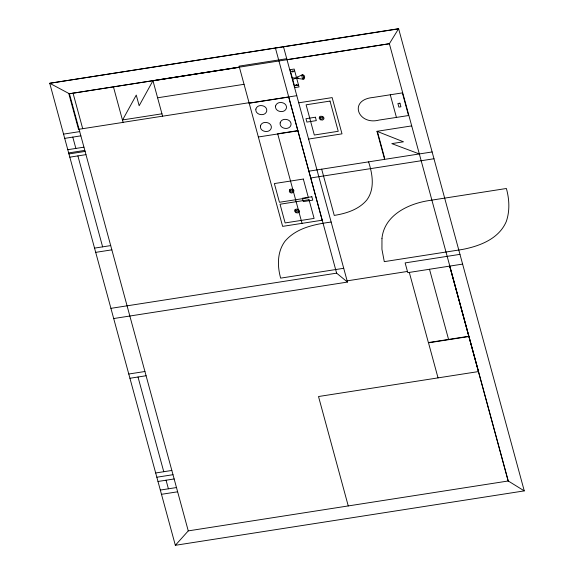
<?xml version="1.0" encoding="UTF-8"?>
<svg xmlns="http://www.w3.org/2000/svg" width="574" height="574" viewBox="0 0 574 574"><rect width="100%" height="100%" fill="white"/><g stroke="black" fill="none" stroke-linecap="round" stroke-linejoin="round"><path stroke-width="0.86" d="M122.484 120.145L136.268 95.083L139.159 105.724L152.957 80.719L162.6 116.199L249.008 102.724M398.614 28.7L389.366 43.724L508.248 480.983L524.27 490.885L398.614 28.7L49.73 83.273L175.343 545.3L524.27 490.885M175.343 545.3L188.265 530.885L508.248 480.983M398.657 28.858L49.73 83.273L69.425 93.777L239.372 67.122M286.742 58.706L239.107 66.132L282.63 226.378L322.222 220.208M287.007 59.689L389.366 43.724L68.858 93.806L78.523 129.344L123.094 122.391L113.444 86.882M152.978 80.805L239.423 67.323M290.566 71.499L294.67 70.86M157.592 97.788L244.043 84.306M292.288 77.842C296.607 78.918 299.535 75.266 303.072 74.771L304.155 75.546L304.665 76.909L304.213 78.961C300.582 79.571 296.55 77.095 292.704 79.37M294.412 85.655L298.523 85.017M294.433 85.713L298.537 85.074M122.434 119.966L161.947 113.803M123.08 122.327L162.593 116.17M249.116 103.105L296.787 95.671M249.152 103.227L288.622 97.071M63.556 134.122L79.714 131.604M64.711 138.37L80.862 135.844M298.76 102.811L332.145 97.602L342.004 133.85L308.618 139.059M67.789 149.692L83.948 147.174M68.665 152.914L84.823 150.395M68.945 153.947L85.103 151.421M69.82 157.161L85.978 154.643M297.87 130.628L277.68 133.778L302.032 223.351M258.336 136.992L297.806 130.836M396.433 117.419L408.537 115.525L402.381 92.888L372.942 97.48C348.031 99.862 358.047 125.692 379.084 120.066L396.433 117.419L390.277 94.775M384.602 159.364L376.974 131.31L411.709 125.893M308.898 171.174L432.122 151.952M310.742 177.969L433.973 158.747M94.545 248.119L110.703 245.593M95.7 252.359L111.858 249.841M331.148 222.038C314.581 224.298 296.299 227.871 284.962 241.288C277.12 251.857 277.242 265.941 280.643 278.132L343.718 268.295M110.925 308.346L336.622 273.152L347.471 282.078L113.695 318.541M459.961 254.354L405.136 262.906L407.784 272.65L462.615 264.097M347.134 280.851L407.461 271.445M128.777 374.018L144.935 371.5M129.932 378.266L146.09 375.748M155.683 472.976L171.834 470.458M156.838 477.224L172.989 474.705M157.986 481.471L174.144 478.953M160.325 490.067L176.483 487.548M161.481 494.314L177.639 491.796M419.336 153.947L391.791 143.622L403.479 141.8L376.974 131.31M508.169 480.998L468.893 336.529L428.505 342.829L438.034 377.886M429.503 269.263L448.574 339.428M377.663 132.515L384.609 158.044M409.305 272.413L428.383 342.578L468.771 336.278L449.693 266.114L478.501 371.572L318.513 396.526L348.253 505.938M368.58 161.868C372.562 174.152 375.044 188.946 366.743 200.075C358.7 209.632 346.172 213.478 334.255 215.422L321.677 169.179M297.676 77.002L298.093 78.53M296.399 77.203L294.182 69.045L290.071 69.691L294.936 87.578L299.04 86.939L296.808 78.731M283.477 46.716L347.471 282.078M275.405 47.972L336.622 273.152M288.679 96.934L322.193 220.208M73.041 93.153L82.706 128.691M69.425 93.777L188.265 530.885M72.79 137.107L75.868 148.436M77.899 155.898L102.624 246.856M138.011 377.01L163.755 471.72M166.065 480.208L168.404 488.804M381.968 238.332L381.94 249.324L384.286 261.644L462.4 249.46C479.692 246.131 498.935 238.892 506.304 221.478C509.977 210.837 509.36 199.235 506.383 188.494L428.269 200.678C407.892 203.957 384.329 215.336 381.968 238.332M255.853 109.117C254.928 115.087 265.26 116.967 266.738 111.098C267.671 105.135 257.339 103.263 255.853 109.117M260.431 125.971C259.505 131.941 269.837 133.814 271.315 127.952C272.248 121.982 261.916 120.11 260.431 125.971M275.556 106.047C274.63 112.016 284.962 113.896 286.44 108.027C287.373 102.057 277.041 100.192 275.556 106.047M280.141 122.901C279.215 128.863 289.54 130.743 291.025 124.881C291.951 118.911 281.619 117.031 280.141 122.901M296.607 84.428C297.088 86.301 294.986 84.098 296.607 84.428M292.654 71.176C291.857 72.532 294.024 72.102 292.654 71.176M303.84 77.282C302.928 84.464 299.951 68.973 303.84 77.282M290.43 190.346L290.2 191.013L290.867 191.953L292.769 191.651L293.005 190.991L292.338 190.051L290.43 190.346M319.553 116.996L319.151 118.158L320.314 119.801L322.559 120.052L323.65 119.277L324.052 118.122L322.889 116.472L320.651 116.221L319.553 116.996M320.436 117.483L320.206 118.151L320.866 119.083L322.775 118.789L323.004 118.129L322.337 117.189L320.436 117.483M289.554 189.858L289.339 191.716L290.315 192.663L291.721 193.051L293.651 192.139L293.866 190.281L292.884 189.341L290.645 189.083L289.554 189.858M294.993 209.869L294.591 211.031L295.754 212.674L297.999 212.932L299.09 212.158L299.492 210.995L298.329 209.352L296.091 209.094L294.993 209.869M295.868 210.364L295.754 211.419L296.306 211.964L298.215 211.662L298.337 210.601L297.777 210.062L295.868 210.364M330.021 101.081L306.107 104.812L314.322 135.019L338.237 131.295L330.021 101.081M399.942 103.191L397.897 103.507L398.88 107.108L400.917 106.793L399.942 103.191M315.399 117.218L305.978 118.689L306.896 122.083L316.324 120.619L315.399 117.218M303.33 179.052L274.365 183.565L279.445 202.27L308.41 197.75L303.33 179.052M311.847 196.753L302.419 198.224L303.345 201.618L312.765 200.147L311.847 196.753M309.013 199.709L280.04 204.222L285.127 222.927L314.1 218.407L309.013 199.709"/></g></svg>
